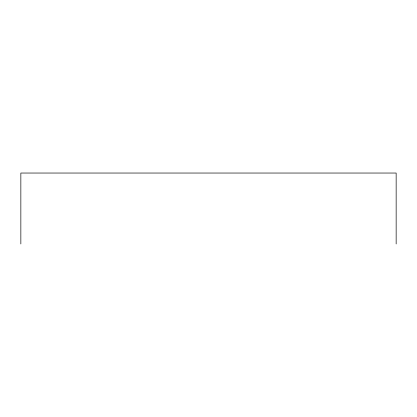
<?xml version="1.0" encoding="UTF-8"?>
<svg xmlns="http://www.w3.org/2000/svg" width="417" height="417" viewBox="0 0 417 417"><rect width="100%" height="100%" fill="white"/><g stroke="black" fill="none" stroke-linecap="round" stroke-linejoin="round"><path stroke-width="0.63" d="M396.15 243.961L396.15 173.039L20.85 173.039L20.85 243.961"/></g></svg>
